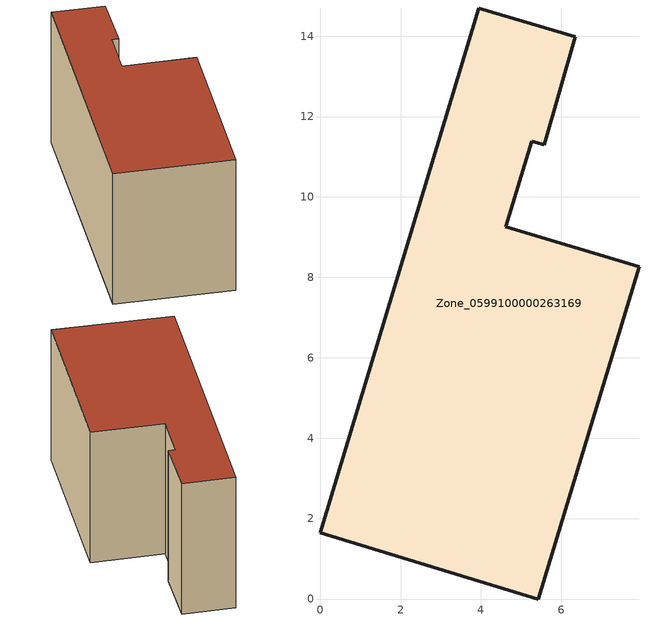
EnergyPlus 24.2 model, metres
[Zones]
Zone_0599100000263169
 floor ground (C_G): 0,1.65 3.95,14.7 6.35,13.98 5.57,11.3 5.26,11.39 4.62,9.26 7.94,8.27 5.43,0 z0
 wall outside (C_F): 3.95,14.7 0,1.65 5.43,0 7.94,8.27 4.62,9.26 5.26,11.39 5.57,11.3 6.35,13.98 3.95,14.7 z0:7.02
 roof outside (C_R): 5.57,11.3 6.35,13.98 3.95,14.7 0,1.65 5.43,0 7.94,8.27 4.62,9.26 5.26,11.39 z7.02
[BUILDING]
Pand.0599100000263169: North Axis=0; Terrain=City; Loads Convergence Tolerance Value=0.04; Temperature Convergence Tolerance Value=0.4; Solar Distribution=FullExterior; Maximum Number of Warmup Days=25; Minimum Number of Warmup Days=1
[Site:Location]
Rotterdam.The.Hague.AP_ZH_NLD Design_Conditions: Latitude=51.96; Longitude=4.45; Time Zone=1; Elevation=-4.5
[SITE:GROUNDTEMPERATURE:BUILDINGSURFACE]
18, 18, 18, 18, 18, 18, 18, 18, 18, 18, 18, 18
[MATERIAL] Thermal Absorptance=0.9; Solar Absorptance=0.7; Visible Absorptance=0.7
Name | Roughness | Thickness | Conductivity | Density | Specific Heat
G.TC.1975-1991 | MediumSmooth | 0.15 | 0.288461 | 540 | 1210
F.TC.1975-1991 | Rough | 0.3 | 0.230769 | 1920 | 840
R.TC.1975-1991 | MediumRough | 0.2 | 0.153846 | 1500 | 1000
[CONSTRUCTION]
C_G: G.TC.1975-1991
C_F: F.TC.1975-1991
C_R: R.TC.1975-1991
[ZONE]
Zone_0599100000263169: Type=1; Multiplier=1; Ceiling Height=Autocalculate; Volume=Autocalculate; Floor Area=autocalculate; Part of Total Floor Area=Yes
[ZONEINFILTRATION:DESIGNFLOWRATE]
Infil_Zone_0599100000263169: Zone or ZoneList or Space or SpaceList=Zone_0599100000263169; Schedule=AlwaysOn; Design Flow Rate Calculation Method=Flow/Area; Flow Rate per Floor Area=0.003; Constant Term Coefficient=1; Temperature Term Coefficient=0; Velocity Term Coefficient=0; Velocity Squared Term Coefficient=0
[HVACTEMPLATE:ZONE:IDEALLOADSAIRSYSTEM]
Zone_0599100000263169: Maximum Heating Supply Air Temperature=50; Minimum Cooling Supply Air Temperature=13; Maximum Heating Supply Air Humidity Ratio=0.0156; Minimum Cooling Supply Air Humidity Ratio=0.0077; Heating Limit=NoLimit; Cooling Limit=NoLimit; Dehumidification Control Type=ConstantSensibleHeatRatio; Cooling Sensible Heat Ratio=0.7; Dehumidification Setpoint=60; Humidification Control Type=None; Humidification Setpoint=30; Outdoor Air Method=None; Outdoor Air Flow Rate per Person=0.00944; Outdoor Air Flow Rate per Zone Floor Area=0; Outdoor Air Flow Rate per Zone=0; Demand Controlled Ventilation Type=None; Outdoor Air Economizer Type=NoEconomizer; Heat Recovery Type=None; Sensible Heat Recovery Effectiveness=0.7; Latent Heat Recovery Effectiveness=0.65
[ZONECONTROL:THERMOSTAT]
ThermostatControl_Zone_0599100000263169: Zone or ZoneList=Zone_0599100000263169; Control Type Schedule=DualSetpointControlType; Control 1=Thermostat_Zone_0599100000263169; Temperature Difference Between Cutout And Setpoint=0
[THERMOSTATSETPOINT:DUALSETPOINT]
Thermostat_Zone_0599100000263169: Heating Setpoint Temperature Schedule=HeatingSetpoint_Zone_0599100000263169; Cooling Setpoint Temperature Schedule=CoolingSetpoint_Zone_0599100000263169
[SCHEDULE:COMPACT]
HeatingSetpoint_Zone_0599100000263169: Through: 12/31, For: AllDays, Until: 24:00, 21
CoolingSetpoint_Zone_0599100000263169: Through: 12/31, For: AllDays, Until: 24:00, 24
DualSetpointControlType: Through: 12/31, For: AllDays, Until: 24:00, 4
AlwaysOn: Through: 12/31, For: AllDays, Until: 24:00, 1
